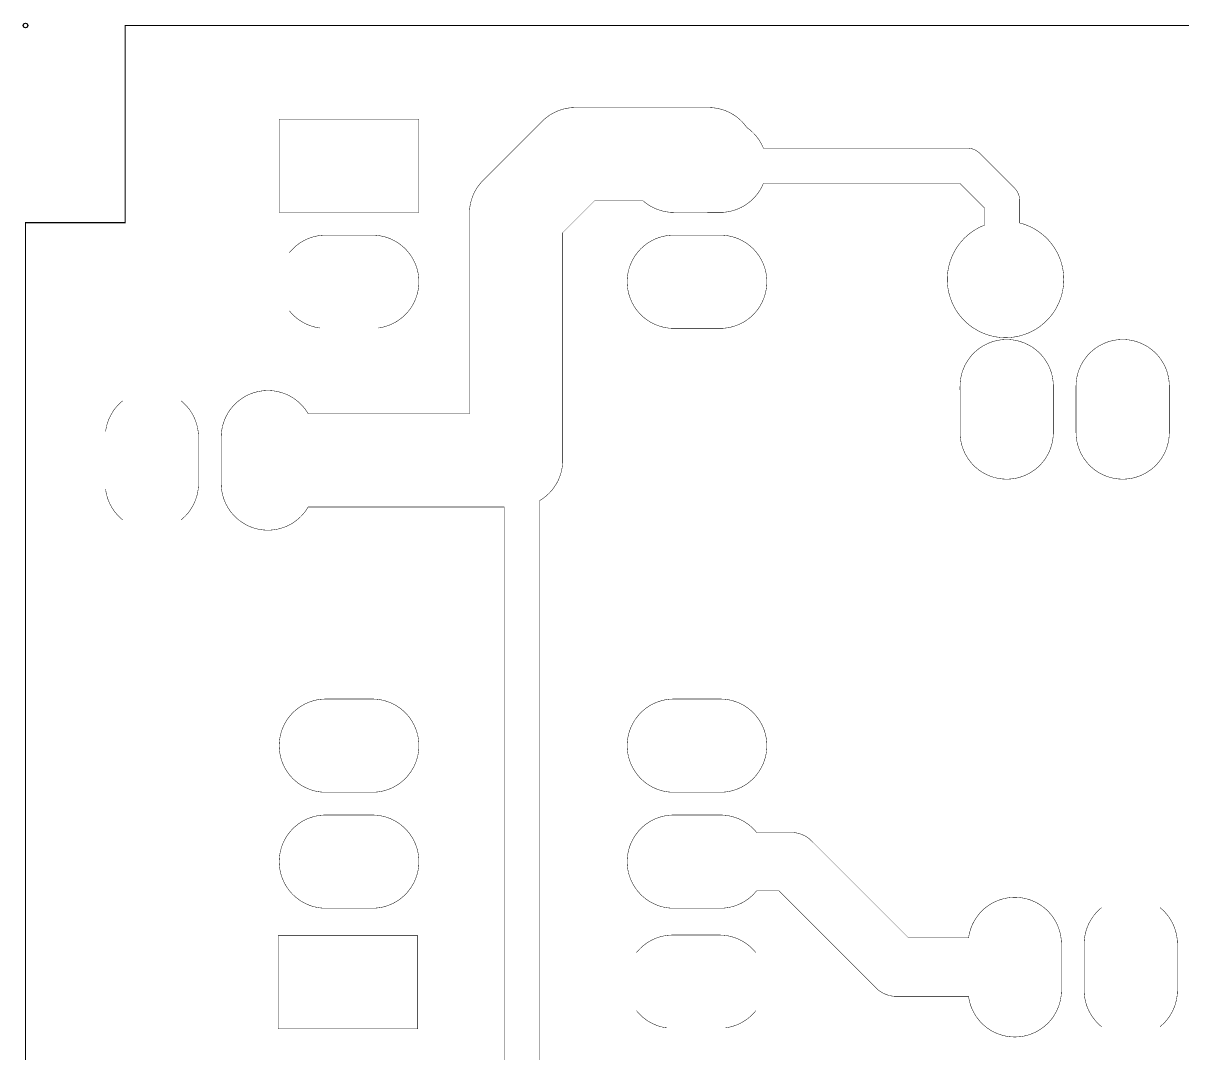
# Model space of a CAD drawing. Extents: x -0.1 to 57.3, y -0.1 to 51.1.
# Drawn here: x -0.05 to 25.32, y 28.5 to 51.05 of the extents above; entities that cross this region are included whole.
import ezdxf

# ---------------------------------------------------------------- set-up
doc = ezdxf.new("R2010")
doc.units = 0
doc.header["$MEASUREMENT"] = 0

msp = doc.modelspace()

# ---------------------------------------------------------------- linework, layer by layer
at = {"linetype": 'Continuous'}
for points, const_width in [([(0, 46.6852), (2.1844, 46.6852), (2.1844, 51.0032), (50.9016, 51.0032), (50.9016, 46.8376), (57.2262, 46.8376), (57.15, 15.2654), (57.2262, 6.35), (50.8, 6.35), (50.8, 0), (10.8204, 0), (10.922, 23.0632), (0, 23.0632), (0, 46.6852)], 0.0254), ([(10.4852, 27.7247), (10.4852, 40.4574), (10.4709, 40.4572), (6.1915, 40.4572), (6.1692, 40.4209), (6.1471, 40.3876), (6.1236, 40.3552), (6.0989, 40.3238), (6.073, 40.2933), (6.0459, 40.2639), (6.0176, 40.2356), (5.9883, 40.2083), (5.958, 40.1823), (5.9266, 40.1575), (5.8943, 40.1339), (5.8611, 40.1116), (5.827, 40.0906), (5.7922, 40.071), (5.7566, 40.0527), (5.7203, 40.0359), (5.6834, 40.0205), (5.6459, 40.0065), (5.6079, 39.9941), (5.5695, 39.9831), (5.5306, 39.9736), (5.4914, 39.9657), (5.4519, 39.9593), (5.4122, 39.9545), (5.3723, 39.9512), (5.3324, 39.9495), (5.2924, 39.9493), (5.2524, 39.9507), (5.2125, 39.9537), (5.1728, 39.9583), (5.1333, 39.9644), (5.094, 39.972), (5.0551, 39.9812), (5.0165, 39.9919), (4.9784, 40.0041), (4.9408, 40.0177), (4.9038, 40.0329), (4.8674, 40.0494), (4.8317, 40.0674), (4.7967, 40.0868), (4.7625, 40.1075), (4.7291, 40.1296), (4.6966, 40.1529), (4.6651, 40.1775), (4.6345, 40.2033), (4.605, 40.2303), (4.5766, 40.2584), (4.5493, 40.2877), (4.5231, 40.3179), (4.4982, 40.3492), (4.4745, 40.3814), (4.4521, 40.4145), (4.4309, 40.4485), (4.4112, 40.4833), (4.3928, 40.5188), (4.3758, 40.555), (4.3603, 40.5919), (4.3462, 40.6293), (4.3336, 40.6673), (4.3225, 40.7057), (4.3129, 40.7445), (4.3048, 40.7837), (4.2982, 40.8231), (4.2933, 40.8628), (4.2898, 40.9027), (4.288, 40.9426), (4.2876, 40.9835), (4.2878, 41.9862), (4.2876, 41.992), (4.2886, 42.032), (4.2912, 42.0719), (4.2953, 42.1116), (4.301, 42.1512), (4.3083, 42.1906), (4.317, 42.2296), (4.3273, 42.2683), (4.3391, 42.3065), (4.3524, 42.3442), (4.3672, 42.3814), (4.3834, 42.4179), (4.401, 42.4538), (4.42, 42.489), (4.4404, 42.5235), (4.4621, 42.557), (4.4851, 42.5898), (4.5094, 42.6216), (4.5349, 42.6524), (4.5616, 42.6822), (4.5894, 42.7109), (4.6183, 42.7385), (4.6483, 42.765), (4.6793, 42.7902), (4.7113, 42.8143), (4.7442, 42.837), (4.778, 42.8585), (4.8125, 42.8786), (4.8479, 42.8973), (4.8839, 42.9147), (4.9206, 42.9306), (4.9579, 42.9451), (4.9957, 42.9581), (5.034, 42.9696), (5.0727, 42.9796), (5.1118, 42.9881), (5.1512, 42.995), (5.1908, 43.0004), (5.2307, 43.0042), (5.2706, 43.0065), (5.3106, 43.0072), (5.3506, 43.0063), (5.3905, 43.0039), (5.4303, 42.9999), (5.4699, 42.9944), (5.5093, 42.9873), (5.5483, 42.9787), (5.587, 42.9685), (5.6253, 42.9568), (5.663, 42.9437), (5.7003, 42.9291), (5.7369, 42.913), (5.7729, 42.8955), (5.8081, 42.8766), (5.8426, 42.8564), (5.8763, 42.8348), (5.9091, 42.8119), (5.941, 42.7878), (5.9719, 42.7624), (6.0018, 42.7358), (6.0306, 42.7081), (6.0583, 42.6793), (6.0849, 42.6494), (6.1103, 42.6184), (6.1344, 42.5866), (6.1573, 42.5538), (6.1789, 42.5201), (6.1916, 42.4988), (6.2019, 42.4992), (9.7234, 42.4992), (9.7232, 42.5449), (9.7234, 46.9084), (9.725, 46.9484), (9.7281, 46.9882), (9.7328, 47.028), (9.739, 47.0675), (9.7468, 47.1067), (9.7561, 47.1456), (9.767, 47.1841), (9.7793, 47.2222), (9.7931, 47.2597), (9.8084, 47.2967), (9.8251, 47.333), (9.8432, 47.3687), (9.8627, 47.4036), (9.8836, 47.4377), (9.9057, 47.471), (9.9292, 47.5034), (9.9539, 47.5348), (9.9798, 47.5653), (10.0069, 47.5947), (10.0352, 47.623), (10.0411, 47.6292), (11.3319, 48.9198), (11.3613, 48.9469), (11.3917, 48.9729), (11.4231, 48.9977), (11.4555, 49.0212), (11.4887, 49.0434), (11.5228, 49.0643), (11.5577, 49.0839), (11.5933, 49.1021), (11.6296, 49.1189), (11.6666, 49.1342), (11.7041, 49.1481), (11.7421, 49.1605), (11.7806, 49.1714), (11.8195, 49.1808), (11.8587, 49.1886), (11.8982, 49.195), (11.9379, 49.1997), (11.9777, 49.2029), (12.0177, 49.2046), (12.0577, 49.2046), (12.0663, 49.2048), (14.9806, 49.2046), (15.0206, 49.203), (15.0604, 49.1999), (15.1002, 49.1952), (15.1397, 49.189), (15.1789, 49.1812), (15.2178, 49.1719), (15.2563, 49.161), (15.2944, 49.1487), (15.3319, 49.1349), (15.3689, 49.1196), (15.4052, 49.1029), (15.4409, 49.0848), (15.4758, 49.0653), (15.5099, 49.0444), (15.5432, 49.0223), (15.5756, 48.9988), (15.607, 48.9741), (15.6375, 48.9482), (15.6669, 48.9211), (15.6952, 48.8928), (15.7225, 48.8635), (15.7485, 48.8332), (15.7733, 48.8018), (15.7969, 48.7695), (15.7988, 48.7671), (15.8312, 48.7436), (15.8626, 48.7188), (15.893, 48.6929), (15.9223, 48.6657), (15.9506, 48.6374), (15.9778, 48.608), (16.0038, 48.5776), (16.0285, 48.5462), (16.052, 48.5139), (16.0743, 48.4806), (16.0952, 48.4465), (16.1148, 48.4116), (16.1329, 48.376), (16.1497, 48.3397), (16.1599, 48.3158), (20.6381, 48.3156), (20.6581, 48.3144), (20.678, 48.3121), (20.6977, 48.3089), (20.7172, 48.3046), (20.7365, 48.2993), (20.7555, 48.293), (20.7741, 48.2857), (20.7924, 48.2775), (20.8102, 48.2684), (20.8274, 48.2583), (20.8442, 48.2474), (20.8603, 48.2356), (20.8759, 48.223), (20.8907, 48.2096), (20.9087, 48.1913), (20.9072, 48.1933), (21.669, 47.4312), (21.6823, 47.4162), (21.6947, 47.4005), (21.7064, 47.3843), (21.7172, 47.3674), (21.7271, 47.3501), (21.736, 47.3322), (21.7441, 47.3139), (21.7512, 47.2952), (21.7573, 47.2762), (21.7624, 47.2568), (21.7665, 47.2373), (21.7696, 47.2175), (21.7716, 47.1976), (21.7727, 47.1776), (21.7725, 47.152), (21.7728, 47.1545), (21.7728, 46.6776), (21.8167, 46.6656), (21.8549, 46.6539), (21.8928, 46.641), (21.9302, 46.6269), (21.9672, 46.6117), (22.0037, 46.5953), (22.0396, 46.5777), (22.075, 46.5591), (22.1098, 46.5394), (22.144, 46.5185), (22.1774, 46.4966), (22.2102, 46.4737), (22.2422, 46.4498), (22.2735, 46.4248), (22.304, 46.3989), (22.3336, 46.3721), (22.3624, 46.3443), (22.3903, 46.3156), (22.4173, 46.2861), (22.4434, 46.2558), (22.4685, 46.2246), (22.4926, 46.1927), (22.5156, 46.16), (22.5377, 46.1266), (22.5587, 46.0926), (22.5786, 46.0579), (22.5974, 46.0226), (22.6151, 45.9867), (22.6317, 45.9503), (22.6471, 45.9134), (22.6613, 45.8761), (22.6744, 45.8382), (22.6863, 45.8001), (22.697, 45.7615), (22.7064, 45.7226), (22.7146, 45.6835), (22.7217, 45.6441), (22.7274, 45.6045), (22.7319, 45.5648), (22.7352, 45.5249), (22.7372, 45.485), (22.738, 45.4406), (22.7374, 45.4006), (22.7355, 45.3607), (22.7324, 45.3208), (22.728, 45.281), (22.7223, 45.2414), (22.7155, 45.202), (22.7074, 45.1628), (22.6981, 45.1239), (22.6875, 45.0854), (22.6758, 45.0471), (22.6628, 45.0093), (22.6487, 44.9719), (22.6334, 44.9349), (22.617, 44.8984), (22.5994, 44.8625), (22.5807, 44.8271), (22.5609, 44.7924), (22.5401, 44.7583), (22.5181, 44.7248), (22.4951, 44.6921), (22.4712, 44.6601), (22.4462, 44.6288), (22.4202, 44.5984), (22.3933, 44.5688), (22.3655, 44.54), (22.3368, 44.5121), (22.3073, 44.4852), (22.2769, 44.4592), (22.2457, 44.4341), (22.2138, 44.4101), (22.1811, 44.387), (22.1477, 44.365), (22.1136, 44.3441), (22.0789, 44.3242), (22.0436, 44.3054), (22.0077, 44.2878), (21.9712, 44.2713), (21.9343, 44.2559), (21.8969, 44.2417), (21.8591, 44.2287), (21.8209, 44.2169), (21.7823, 44.2062), (21.7435, 44.1968), (21.7043, 44.1886), (21.6649, 44.1817), (21.6253, 44.176), (21.5856, 44.1715), (21.5457, 44.1683), (21.5058, 44.1663), (21.4658, 44.1656), (21.4258, 44.1661), (21.3858, 44.1679), (21.3459, 44.171), (21.3062, 44.1753), (21.2666, 44.1808), (21.2271, 44.1876), (21.1879, 44.1956), (21.149, 44.2049), (21.1104, 44.2153), (21.0722, 44.227), (21.0343, 44.2398), (20.9968, 44.2539), (20.9598, 44.2691), (20.9233, 44.2854), (20.8874, 44.3029), (20.852, 44.3216), (20.8172, 44.3413), (20.783, 44.3621), (20.7495, 44.3839), (20.7167, 44.4068), (20.6846, 44.4308), (20.6534, 44.4557), (20.6229, 44.4815), (20.5932, 44.5084), (20.5644, 44.5361), (20.5364, 44.5647), (20.5094, 44.5942), (20.4834, 44.6246), (20.4582, 44.6557), (20.4341, 44.6876), (20.411, 44.7202), (20.3889, 44.7536), (20.3679, 44.7876), (20.348, 44.8223), (20.3291, 44.8576), (20.3114, 44.8934), (20.2948, 44.9298), (20.2793, 44.9667), (20.2651, 45.0041), (20.252, 45.0419), (20.24, 45.0801), (20.2293, 45.1186), (20.2198, 45.1575), (20.2116, 45.1966), (20.2045, 45.236), (20.1987, 45.2755), (20.1942, 45.3153), (20.1909, 45.3551), (20.1888, 45.3951), (20.188, 45.4351), (20.1885, 45.4751), (20.1902, 45.515), (20.1931, 45.5549), (20.1973, 45.5947), (20.2028, 45.6343), (20.2095, 45.6738), (20.2174, 45.713), (20.2266, 45.7519), (20.237, 45.7905), (20.2485, 45.8288), (20.2613, 45.8667), (20.2753, 45.9042), (20.2904, 45.9412), (20.3067, 45.9778), (20.3241, 46.0138), (20.3426, 46.0492), (20.3623, 46.084), (20.383, 46.1183), (20.4048, 46.1518), (20.4276, 46.1846), (20.4515, 46.2168), (20.4763, 46.2481), (20.5021, 46.2787), (20.5289, 46.3084), (20.5566, 46.3373), (20.5851, 46.3653), (20.6146, 46.3923), (20.6448, 46.4185), (20.6759, 46.4437), (20.7078, 46.4679), (20.7404, 46.491), (20.7737, 46.5132), (20.8077, 46.5343), (20.8423, 46.5543), (20.8775, 46.5732), (20.9133, 46.591), (20.9497, 46.6077), (20.9866, 46.6232), (21.0011, 46.629), (21.0008, 46.6368), (21.0007, 47.008), (20.4648, 47.5438), (16.16, 47.5438), (16.145, 47.5094), (16.1278, 47.4732), (16.1092, 47.4378), (16.0893, 47.4032), (16.068, 47.3693), (16.0454, 47.3363), (16.0215, 47.3042), (15.9964, 47.2731), (15.9701, 47.243), (15.9426, 47.2139), (15.914, 47.186), (15.8843, 47.1591), (15.8536, 47.1335), (15.8219, 47.1091), (15.7893, 47.0859), (15.7558, 47.0641), (15.7215, 47.0435), (15.6864, 47.0243), (15.6506, 47.0066), (15.6141, 46.9902), (15.577, 46.9753), (15.5393, 46.9618), (15.5011, 46.9498), (15.4625, 46.9394), (15.4236, 46.9304), (15.3843, 46.923), (15.3447, 46.9171), (15.3049, 46.9128), (15.265, 46.91), (15.225, 46.9089), (14.1986, 46.9088), (14.1757, 46.9091), (14.1358, 46.9107), (14.0959, 46.914), (14.0562, 46.9188), (14.0167, 46.9251), (13.9775, 46.933), (13.9386, 46.9425), (13.9001, 46.9534), (13.8621, 46.9658), (13.8246, 46.9798), (13.7877, 46.9951), (13.7514, 47.0119), (13.7158, 47.0302), (13.6809, 47.0498), (13.6469, 47.0707), (13.6136, 47.093), (13.5813, 47.1165), (13.5499, 47.1413), (13.5244, 47.1631), (13.5073, 47.1628), (12.4621, 47.1628), (12.4551, 47.1554), (11.765, 46.4653), (11.7652, 46.4417), (11.765, 41.4582), (11.7634, 41.4182), (11.7603, 41.3784), (11.7556, 41.3386), (11.7494, 41.2991), (11.7416, 41.2599), (11.7323, 41.221), (11.7214, 41.1825), (11.7091, 41.1444), (11.6953, 41.1069), (11.68, 41.0699), (11.6633, 41.0336), (11.6452, 40.9979), (11.6257, 40.963), (11.6048, 40.9289), (11.5827, 40.8956), (11.5592, 40.8632), (11.5345, 40.8318), (11.5086, 40.8013), (11.4815, 40.7719), (11.4532, 40.7436), (11.4239, 40.7163), (11.3936, 40.6903), (11.3622, 40.6655), (11.3299, 40.6419), (11.2967, 40.6196), (11.2626, 40.5986), (11.2567, 40.5951), (11.2572, 40.5849), (11.2573, 27.8712)], 0.01), ([(11.2996, 48.8872), (11.3278, 48.9158), (11.3571, 48.9431), (11.3873, 48.9693), (11.4186, 48.9942), (11.4508, 49.0179), (11.4839, 49.0403), (11.5179, 49.0615), (11.5527, 49.0812), (11.5882, 49.0996), (11.6244, 49.1166), (11.6613, 49.1321), (11.6987, 49.1462), (11.7367, 49.1588), (11.7751, 49.1699), (11.8139, 49.1795), (11.8531, 49.1876), (11.8925, 49.1942), (11.9322, 49.1991), (11.9721, 49.2026), (12.012, 49.2044), (12.0596, 49.2048), (12.0663, 49.2048)], 0.01), ([(14.9348, 49.2045), (14.972, 49.2047), (15.012, 49.2035), (15.0519, 49.2007), (15.0917, 49.1964), (15.1312, 49.1904), (15.1705, 49.183), (15.2095, 49.174), (15.2481, 49.1635), (15.2863, 49.1515), (15.3239, 49.138), (15.361, 49.123), (15.3975, 49.1066), (15.4333, 49.0888), (15.4684, 49.0696), (15.5027, 49.049), (15.5361, 49.0271), (15.5687, 49.0039), (15.6004, 48.9795), (15.6311, 48.9538), (15.6607, 48.927), (15.6893, 48.899), (15.7167, 48.8699), (15.743, 48.8397), (15.7681, 48.8086), (15.792, 48.7765), (15.7983, 48.7675)], 0.01), ([(5.5643, 48.9508), (8.6156, 48.9508), (8.6156, 46.9088), (5.5576, 46.9088), (5.5576, 48.9508), (5.5643, 48.9508)], 0.01), ([(20.6089, 48.3155), (20.6286, 48.3158), (20.6486, 48.3151), (20.6685, 48.3133), (20.6884, 48.3105), (20.708, 48.3067), (20.7274, 48.3019), (20.7465, 48.2961), (20.7653, 48.2893), (20.7838, 48.2815), (20.8018, 48.2728), (20.8193, 48.2632), (20.8363, 48.2527), (20.8527, 48.2413), (20.8686, 48.2291), (20.8837, 48.2161), (20.9025, 48.198), (20.9072, 48.1933)], 0.01), ([(9.7235, 46.8625), (9.7233, 46.9027), (9.7246, 46.9427), (9.7276, 46.9826), (9.732, 47.0223), (9.738, 47.0619), (9.7456, 47.1012), (9.7547, 47.1401), (9.7653, 47.1787), (9.7774, 47.2168), (9.7911, 47.2544), (9.8061, 47.2914), (9.8226, 47.3279), (9.8405, 47.3636), (9.8599, 47.3987), (9.8805, 47.4329), (9.9025, 47.4663), (9.9258, 47.4988), (9.9503, 47.5304), (9.9761, 47.561), (10.003, 47.5906), (10.0364, 47.6245), (10.0411, 47.6292)], 0.01), ([(21.6482, 47.4518), (21.6624, 47.438), (21.6761, 47.4234), (21.6889, 47.408), (21.701, 47.3921), (21.7122, 47.3755), (21.7225, 47.3584), (21.7319, 47.3407), (21.7404, 47.3226), (21.7479, 47.3041), (21.7545, 47.2852), (21.7601, 47.266), (21.7647, 47.2466), (21.7683, 47.2269), (21.7708, 47.2071), (21.7723, 47.1871), (21.7728, 47.1611), (21.7728, 47.1545)], 0.01), ([(5.7794, 46.0252), (5.8049, 46.056), (5.8316, 46.0858), (5.8594, 46.1145), (5.8883, 46.1421), (5.9183, 46.1686), (5.9493, 46.1938), (5.9813, 46.2179), (6.0142, 46.2406), (6.048, 46.2621), (6.0825, 46.2822), (6.1179, 46.3009), (6.1539, 46.3183), (6.1906, 46.3342), (6.2279, 46.3487), (6.2657, 46.3617), (6.304, 46.3732), (6.3427, 46.3832), (6.3818, 46.3917), (6.4212, 46.3986), (6.4608, 46.404), (6.5007, 46.4078), (6.5406, 46.4101), (6.5808, 46.4108), (7.5946, 46.4106), (7.6099, 46.4107), (7.6499, 46.4093), (7.6898, 46.4064), (7.7295, 46.4018), (7.7691, 46.3958), (7.8083, 46.3882), (7.8473, 46.379), (7.8858, 46.3684), (7.9239, 46.3562), (7.9615, 46.3426), (7.9986, 46.3275), (8.035, 46.3109), (8.0707, 46.293), (8.1057, 46.2737), (8.14, 46.253), (8.1733, 46.2309), (8.2058, 46.2076), (8.2374, 46.183), (8.268, 46.1573), (8.2975, 46.1303), (8.326, 46.1022), (8.3533, 46.073), (8.3795, 46.0428), (8.4045, 46.0115), (8.4282, 45.9793), (8.4507, 45.9462), (8.4718, 45.9123), (8.4916, 45.8775), (8.51, 45.842), (8.527, 45.8058), (8.5426, 45.769), (8.5567, 45.7315), (8.5694, 45.6936), (8.5805, 45.6552), (8.5901, 45.6164), (8.5983, 45.5772), (8.6048, 45.5377), (8.6098, 45.4981), (8.6133, 45.4582), (8.6152, 45.4183), (8.6156, 45.3831), (8.6145, 45.3431), (8.6119, 45.3032), (8.6078, 45.2635), (8.602, 45.2239), (8.5948, 45.1845), (8.5859, 45.1455), (8.5756, 45.1069), (8.5638, 45.0687), (8.5505, 45.031), (8.5357, 44.9938), (8.5194, 44.9572), (8.5018, 44.9214), (8.4827, 44.8862), (8.4623, 44.8518), (8.4406, 44.8182), (8.4176, 44.7855), (8.3933, 44.7537), (8.3677, 44.7229), (8.341, 44.6932), (8.3132, 44.6645), (8.2842, 44.6369), (8.2542, 44.6105), (8.2232, 44.5852), (8.1912, 44.5612), (8.1583, 44.5385), (8.1245, 44.5171), (8.0899, 44.497), (8.0545, 44.4783), (8.0185, 44.4609), (7.9818, 44.4451), (7.9445, 44.4306), (7.9066, 44.4177), (7.8683, 44.4062), (7.8296, 44.3962), (7.7905, 44.3878), (7.7511, 44.3809), (7.7249, 44.3771)], 0.01), ([(14.1984, 44.3688), (14.1624, 44.3694), (14.1225, 44.3716), (14.0826, 44.3754), (14.043, 44.3807), (14.0036, 44.3876), (13.9645, 44.396), (13.9257, 44.4059), (13.8874, 44.4174), (13.8496, 44.4303), (13.8123, 44.4447), (13.7755, 44.4606), (13.7395, 44.4779), (13.7041, 44.4965), (13.6695, 44.5166), (13.6357, 44.538), (13.6028, 44.5607), (13.5707, 44.5847), (13.5397, 44.6099), (13.5097, 44.6363), (13.4807, 44.6638), (13.4528, 44.6925), (13.426, 44.7223), (13.4005, 44.753), (13.3762, 44.7848), (13.3531, 44.8175), (13.3313, 44.851), (13.3109, 44.8854), (13.2918, 44.9206), (13.2741, 44.9564), (13.2579, 44.993), (13.2431, 45.0301), (13.2297, 45.0678), (13.2178, 45.106), (13.2075, 45.1447), (13.1986, 45.1837), (13.1913, 45.223), (13.1856, 45.2626), (13.1814, 45.3023), (13.1787, 45.3423), (13.1776, 45.3822), (13.1781, 45.4222), (13.1802, 45.4622), (13.1838, 45.502), (13.189, 45.5417), (13.1957, 45.5811), (13.2039, 45.6202), (13.2137, 45.659), (13.225, 45.6974), (13.2378, 45.7353), (13.2521, 45.7726), (13.2678, 45.8094), (13.285, 45.8456), (13.3035, 45.881), (13.3234, 45.9157), (13.3447, 45.9495), (13.3673, 45.9826), (13.3911, 46.0147), (13.4162, 46.0458), (13.4425, 46.076), (13.47, 46.105), (13.4986, 46.133), (13.5282, 46.1599), (13.5589, 46.1855), (13.5905, 46.21), (13.6231, 46.2332), (13.6566, 46.2551), (13.6909, 46.2756), (13.726, 46.2948), (13.7618, 46.3127), (13.7983, 46.3291), (13.8354, 46.344), (13.873, 46.3575), (13.9112, 46.3695), (13.9498, 46.38), (13.9888, 46.389), (14.0281, 46.3965), (14.0676, 46.4024), (14.1074, 46.4067), (14.1473, 46.4095), (14.1873, 46.4107), (15.2146, 46.4108), (15.2366, 46.4106), (15.2765, 46.4089), (15.3164, 46.4057), (15.3561, 46.4009), (15.3956, 46.3946), (15.4348, 46.3868), (15.4737, 46.3774), (15.5122, 46.3665), (15.5502, 46.3541), (15.5877, 46.3402), (15.6247, 46.3248), (15.661, 46.3081), (15.6966, 46.2899), (15.7315, 46.2703), (15.7656, 46.2494), (15.7988, 46.2271), (15.8312, 46.2036), (15.8626, 46.1788), (15.893, 46.1529), (15.9223, 46.1257), (15.9506, 46.0974), (15.9778, 46.068), (16.0038, 46.0376), (16.0285, 46.0062), (16.052, 45.9739), (16.0743, 45.9406), (16.0952, 45.9065), (16.1148, 45.8716), (16.1329, 45.836), (16.1497, 45.7997), (16.165, 45.7628), (16.1789, 45.7253), (16.1913, 45.6872), (16.2022, 45.6487), (16.2116, 45.6099), (16.2195, 45.5706), (16.2258, 45.5311), (16.2305, 45.4914), (16.2337, 45.4516), (16.2354, 45.4116), (16.2355, 45.3765), (16.2342, 45.3365), (16.2313, 45.2966), (16.2269, 45.2568), (16.2209, 45.2173), (16.2134, 45.178), (16.2043, 45.1391), (16.1938, 45.1005), (16.1817, 45.0624), (16.1681, 45.0247), (16.1531, 44.9877), (16.1366, 44.9512), (16.1187, 44.9154), (16.0994, 44.8804), (16.0788, 44.8461), (16.0569, 44.8127), (16.0336, 44.7801), (16.0091, 44.7485), (15.9834, 44.7179), (15.9565, 44.6883), (15.9284, 44.6598), (15.8993, 44.6324), (15.8691, 44.6062), (15.8379, 44.5811), (15.8057, 44.5573), (15.7727, 44.5348), (15.7388, 44.5136), (15.704, 44.4938), (15.6686, 44.4753), (15.6324, 44.4582), (15.5956, 44.4426), (15.5582, 44.4284), (15.5203, 44.4156), (15.4819, 44.4044), (15.4431, 44.3947), (15.4039, 44.3865), (15.3645, 44.3799), (15.3248, 44.3748), (15.285, 44.3712), (15.245, 44.3693), (15.2079, 44.3688), (14.1986, 44.369)], 0.01), ([(6.4494, 44.377), (6.4098, 44.3828), (6.3705, 44.3902), (6.3315, 44.3991), (6.2929, 44.4096), (6.2547, 44.4215), (6.2171, 44.435), (6.1799, 44.4498), (6.1434, 44.4662), (6.1076, 44.4839), (6.0725, 44.5031), (6.0381, 44.5236), (6.0046, 44.5454), (5.972, 44.5685), (5.9403, 44.5929), (5.9096, 44.6185), (5.8799, 44.6453), (5.8512, 44.6733), (5.8237, 44.7023), (5.7974, 44.7324), (5.7806, 44.7529)], 0.01), ([(20.4674, 43.1022), (20.4679, 43.1362), (20.47, 43.1761), (20.4736, 43.216), (20.4788, 43.2556), (20.4855, 43.2951), (20.4937, 43.3342), (20.5035, 43.373), (20.5148, 43.4113), (20.5276, 43.4492), (20.5419, 43.4866), (20.5576, 43.5234), (20.5748, 43.5595), (20.5933, 43.595), (20.6132, 43.6296), (20.6345, 43.6635), (20.6571, 43.6965), (20.6809, 43.7286), (20.706, 43.7598), (20.7323, 43.7899), (20.7598, 43.819), (20.7884, 43.847), (20.818, 43.8738), (20.8487, 43.8995), (20.8803, 43.924), (20.9129, 43.9471), (20.9464, 43.969), (20.9807, 43.9896), (21.0158, 44.0088), (21.0516, 44.0266), (21.0881, 44.043), (21.1252, 44.058), (21.1628, 44.0715), (21.201, 44.0835), (21.2396, 44.094), (21.2786, 44.103), (21.3179, 44.1104), (21.3574, 44.1163), (21.3972, 44.1207), (21.4371, 44.1235), (21.4771, 44.1247), (21.517, 44.1244), (21.557, 44.1225), (21.5968, 44.119), (21.6365, 44.114), (21.676, 44.1074), (21.7151, 44.0993), (21.754, 44.0896), (21.7924, 44.0785), (21.8303, 44.0658), (21.8677, 44.0517), (21.9046, 44.0361), (21.9408, 44.0191), (21.9763, 44.0007), (22.011, 43.9809), (22.045, 43.9597), (22.0781, 43.9373), (22.1103, 43.9135), (22.1415, 43.8886), (22.1717, 43.8624), (22.2009, 43.835), (22.229, 43.8066), (22.256, 43.777), (22.2818, 43.7464), (22.3063, 43.7149), (22.3296, 43.6824), (22.3517, 43.649), (22.3723, 43.6147), (22.3917, 43.5797), (22.4096, 43.544), (22.4262, 43.5076), (22.4413, 43.4705), (22.4549, 43.4329), (22.467, 43.3948), (22.4777, 43.3563), (22.4868, 43.3173), (22.4944, 43.278), (22.5005, 43.2385), (22.505, 43.1988), (22.5079, 43.1589), (22.5093, 43.1189), (22.5094, 42.9038), (22.5092, 42.0878), (22.5094, 42.0811), (22.5083, 42.0411), (22.5057, 42.0012), (22.5016, 41.9614), (22.4958, 41.9218), (22.4886, 41.8825), (22.4797, 41.8435), (22.4694, 41.8049), (22.4576, 41.7666), (22.4443, 41.7289), (22.4295, 41.6918), (22.4132, 41.6552), (22.3956, 41.6193), (22.3765, 41.5841), (22.3561, 41.5497), (22.3344, 41.5162), (22.3114, 41.4835), (22.2871, 41.4517), (22.2615, 41.4209), (22.2348, 41.3911), (22.207, 41.3624), (22.178, 41.3349), (22.148, 41.3084), (22.117, 41.2832), (22.085, 41.2592), (22.0521, 41.2365), (22.0183, 41.215), (21.9837, 41.1949), (21.9483, 41.1762), (21.9123, 41.1589), (21.8756, 41.143), (21.8383, 41.1286), (21.8004, 41.1156), (21.7621, 41.1041), (21.7234, 41.0942), (21.6843, 41.0857), (21.6449, 41.0788), (21.6053, 41.0735), (21.5654, 41.0697), (21.5255, 41.0674), (21.4855, 41.0668), (21.4455, 41.0677), (21.4056, 41.0701), (21.3658, 41.0742), (21.3262, 41.0797), (21.2868, 41.0869), (21.2478, 41.0955), (21.2091, 41.1057), (21.1709, 41.1174), (21.1331, 41.1306), (21.0959, 41.1452), (21.0593, 41.1613), (21.0233, 41.1788), (20.9881, 41.1978), (20.9536, 41.218), (20.9199, 41.2397), (20.8872, 41.2626), (20.8553, 41.2867), (20.8244, 41.3122), (20.7945, 41.3388), (20.7657, 41.3665), (20.738, 41.3954), (20.7115, 41.4253), (20.6862, 41.4562), (20.662, 41.4881), (20.6392, 41.521), (20.6176, 41.5547), (20.5974, 41.5892), (20.5786, 41.6245), (20.5611, 41.6604), (20.5451, 41.6971), (20.5305, 41.7343), (20.5174, 41.7721), (20.5058, 41.8104), (20.4957, 41.8491), (20.4871, 41.8882), (20.4801, 41.9275), (20.4745, 41.9671), (20.4706, 42.007), (20.4682, 42.0469), (20.4674, 42.0869), (20.4676, 43.1038), (20.4674, 43.1022)], 0.01), ([(23.0074, 43.1022), (23.0079, 43.1362), (23.01, 43.1761), (23.0136, 43.216), (23.0188, 43.2556), (23.0255, 43.2951), (23.0337, 43.3342), (23.0435, 43.373), (23.0548, 43.4113), (23.0676, 43.4492), (23.0819, 43.4866), (23.0976, 43.5234), (23.1148, 43.5595), (23.1333, 43.595), (23.1532, 43.6296), (23.1745, 43.6635), (23.1971, 43.6965), (23.2209, 43.7286), (23.246, 43.7598), (23.2723, 43.7899), (23.2998, 43.819), (23.3284, 43.847), (23.358, 43.8738), (23.3887, 43.8995), (23.4203, 43.924), (23.4529, 43.9471), (23.4864, 43.969), (23.5207, 43.9896), (23.5558, 44.0088), (23.5916, 44.0266), (23.6281, 44.043), (23.6652, 44.058), (23.7028, 44.0715), (23.741, 44.0835), (23.7796, 44.094), (23.8186, 44.103), (23.8579, 44.1104), (23.8974, 44.1163), (23.9372, 44.1207), (23.9771, 44.1235), (24.0171, 44.1247), (24.057, 44.1244), (24.097, 44.1225), (24.1368, 44.119), (24.1765, 44.114), (24.216, 44.1074), (24.2551, 44.0993), (24.294, 44.0896), (24.3324, 44.0785), (24.3703, 44.0658), (24.4077, 44.0517), (24.4446, 44.0361), (24.4808, 44.0191), (24.5163, 44.0007), (24.551, 43.9809), (24.585, 43.9597), (24.6181, 43.9373), (24.6503, 43.9135), (24.6815, 43.8886), (24.7117, 43.8624), (24.7409, 43.835), (24.769, 43.8066), (24.796, 43.777), (24.8218, 43.7464), (24.8463, 43.7149), (24.8696, 43.6824), (24.8917, 43.649), (24.9123, 43.6147), (24.9317, 43.5797), (24.9496, 43.544), (24.9662, 43.5076), (24.9813, 43.4705), (24.9949, 43.4329), (25.007, 43.3948), (25.0177, 43.3563), (25.0268, 43.3173), (25.0344, 43.278), (25.0405, 43.2385), (25.045, 43.1988), (25.0479, 43.1589), (25.0493, 43.1189), (25.0494, 42.9038), (25.0492, 42.0878), (25.0494, 42.0811), (25.0483, 42.0411), (25.0457, 42.0012), (25.0416, 41.9614), (25.0358, 41.9218), (25.0286, 41.8825), (25.0197, 41.8435), (25.0094, 41.8049), (24.9976, 41.7666), (24.9843, 41.7289), (24.9695, 41.6918), (24.9532, 41.6552), (24.9356, 41.6193), (24.9165, 41.5841), (24.8961, 41.5497), (24.8744, 41.5162), (24.8514, 41.4835), (24.8271, 41.4517), (24.8015, 41.4209), (24.7748, 41.3911), (24.747, 41.3624), (24.718, 41.3349), (24.688, 41.3084), (24.657, 41.2832), (24.625, 41.2592), (24.5921, 41.2365), (24.5583, 41.215), (24.5237, 41.1949), (24.4883, 41.1762), (24.4523, 41.1589), (24.4156, 41.143), (24.3783, 41.1286), (24.3404, 41.1156), (24.3021, 41.1041), (24.2634, 41.0942), (24.2243, 41.0857), (24.1849, 41.0788), (24.1453, 41.0735), (24.1054, 41.0697), (24.0655, 41.0674), (24.0255, 41.0668), (23.9855, 41.0677), (23.9456, 41.0701), (23.9058, 41.0742), (23.8662, 41.0797), (23.8268, 41.0869), (23.7878, 41.0955), (23.7491, 41.1057), (23.7109, 41.1174), (23.6731, 41.1306), (23.6359, 41.1452), (23.5993, 41.1613), (23.5633, 41.1788), (23.5281, 41.1978), (23.4936, 41.218), (23.4599, 41.2397), (23.4272, 41.2626), (23.3953, 41.2867), (23.3644, 41.3122), (23.3345, 41.3388), (23.3057, 41.3665), (23.278, 41.3954), (23.2515, 41.4253), (23.2262, 41.4562), (23.202, 41.4881), (23.1792, 41.521), (23.1576, 41.5547), (23.1374, 41.5892), (23.1186, 41.6245), (23.1011, 41.6604), (23.0851, 41.6971), (23.0705, 41.7343), (23.0574, 41.7721), (23.0458, 41.8104), (23.0357, 41.8491), (23.0271, 41.8882), (23.0201, 41.9275), (23.0145, 41.9671), (23.0106, 42.007), (23.0082, 42.0469), (23.0074, 42.0869), (23.0076, 43.1038), (23.0074, 43.1022)], 0.01), ([(1.7553, 42.1116), (1.761, 42.1512), (1.7683, 42.1906), (1.777, 42.2296), (1.7873, 42.2683), (1.7991, 42.3065), (1.8124, 42.3442), (1.8272, 42.3814), (1.8434, 42.4179), (1.861, 42.4538), (1.88, 42.489), (1.9004, 42.5235), (1.9221, 42.557), (1.9451, 42.5898), (1.9694, 42.6216), (1.9949, 42.6524), (2.0216, 42.6822), (2.0494, 42.7109), (2.0783, 42.7385), (2.1083, 42.765), (2.1287, 42.7818)], 0.01), ([(3.4062, 42.7836), (3.437, 42.758), (3.4667, 42.7313), (3.4953, 42.7034), (3.5229, 42.6743), (3.5492, 42.6443), (3.5744, 42.6132), (3.5983, 42.5812), (3.621, 42.5482), (3.6424, 42.5144), (3.6624, 42.4798), (3.681, 42.4444), (3.6983, 42.4083), (3.7141, 42.3715), (3.7285, 42.3342), (3.7414, 42.2964), (3.7528, 42.258), (3.7626, 42.2193), (3.771, 42.1801), (3.7778, 42.1407), (3.7831, 42.1011), (3.7868, 42.0613), (3.789, 42.0213), (3.7896, 41.9862), (3.7894, 40.9702), (3.7896, 40.9635), (3.7885, 40.9235), (3.7859, 40.8836), (3.7818, 40.8439), (3.776, 40.8043), (3.7688, 40.7649), (3.7599, 40.7259), (3.7496, 40.6873), (3.7378, 40.6491), (3.7245, 40.6114), (3.7097, 40.5742), (3.6934, 40.5376), (3.6758, 40.5018), (3.6567, 40.4666), (3.6363, 40.4322), (3.6146, 40.3986), (3.5916, 40.3659), (3.5673, 40.3341), (3.5417, 40.3033), (3.515, 40.2736), (3.4872, 40.2449), (3.4582, 40.2173), (3.4282, 40.1909), (3.4078, 40.174)], 0.01), ([(11.7649, 41.5043), (11.7652, 41.4686), (11.764, 41.4287), (11.7613, 41.3888), (11.757, 41.349), (11.7512, 41.3094), (11.7438, 41.2701), (11.7349, 41.2311), (11.7244, 41.1925), (11.7125, 41.1543), (11.699, 41.1167), (11.6842, 41.0795), (11.6678, 41.043), (11.6501, 41.0072), (11.6309, 40.9721), (11.6104, 40.9377), (11.5886, 40.9042), (11.5655, 40.8716), (11.5411, 40.8399), (11.5155, 40.8092), (11.4887, 40.7795), (11.4607, 40.7508), (11.4317, 40.7233), (11.4016, 40.697), (11.3705, 40.6718), (11.3384, 40.6479), (11.3054, 40.6253), (11.2716, 40.604), (11.2567, 40.5952)], 0.01), ([(2.1303, 40.1733), (2.0996, 40.1989), (2.0699, 40.2257), (2.0412, 40.2537), (2.0137, 40.2827), (1.9874, 40.3128), (1.9622, 40.3439), (1.9383, 40.376), (1.9157, 40.409), (1.8944, 40.4428), (1.8744, 40.4774), (1.8558, 40.5128), (1.8386, 40.5489), (1.8228, 40.5857), (1.8084, 40.623), (1.7956, 40.6609), (1.7842, 40.6993), (1.7744, 40.738), (1.766, 40.7771), (1.7592, 40.8166), (1.7556, 40.8428)], 0.01), ([(6.5784, 34.2088), (6.5424, 34.2094), (6.5025, 34.2116), (6.4626, 34.2154), (6.423, 34.2207), (6.3836, 34.2276), (6.3445, 34.236), (6.3057, 34.2459), (6.2674, 34.2574), (6.2296, 34.2703), (6.1923, 34.2847), (6.1555, 34.3006), (6.1195, 34.3179), (6.0841, 34.3365), (6.0495, 34.3566), (6.0157, 34.378), (5.9828, 34.4007), (5.9507, 34.4247), (5.9197, 34.4499), (5.8897, 34.4763), (5.8607, 34.5038), (5.8328, 34.5325), (5.806, 34.5623), (5.7805, 34.593), (5.7562, 34.6248), (5.7331, 34.6575), (5.7113, 34.691), (5.6909, 34.7254), (5.6718, 34.7606), (5.6541, 34.7964), (5.6379, 34.833), (5.6231, 34.8701), (5.6097, 34.9078), (5.5978, 34.946), (5.5875, 34.9847), (5.5786, 35.0237), (5.5713, 35.063), (5.5656, 35.1026), (5.5614, 35.1423), (5.5587, 35.1823), (5.5576, 35.2222), (5.5581, 35.2622), (5.5602, 35.3022), (5.5638, 35.342), (5.569, 35.3817), (5.5757, 35.4211), (5.5839, 35.4602), (5.5937, 35.499), (5.605, 35.5374), (5.6178, 35.5753), (5.6321, 35.6126), (5.6478, 35.6494), (5.665, 35.6856), (5.6835, 35.721), (5.7034, 35.7557), (5.7247, 35.7895), (5.7473, 35.8226), (5.7711, 35.8547), (5.7962, 35.8858), (5.8225, 35.916), (5.85, 35.945), (5.8786, 35.973), (5.9082, 35.9999), (5.9389, 36.0255), (5.9705, 36.05), (6.0031, 36.0732), (6.0366, 36.0951), (6.0709, 36.1156), (6.106, 36.1348), (6.1418, 36.1527), (6.1783, 36.1691), (6.2154, 36.184), (6.253, 36.1975), (6.2912, 36.2095), (6.3298, 36.22), (6.3688, 36.229), (6.4081, 36.2365), (6.4476, 36.2424), (6.4874, 36.2467), (6.5273, 36.2495), (6.5673, 36.2507), (7.5946, 36.2508), (7.6166, 36.2506), (7.6565, 36.2489), (7.6964, 36.2457), (7.7361, 36.2409), (7.7756, 36.2346), (7.8148, 36.2268), (7.8537, 36.2174), (7.8922, 36.2065), (7.9302, 36.1941), (7.9677, 36.1802), (8.0047, 36.1648), (8.041, 36.1481), (8.0766, 36.1299), (8.1115, 36.1103), (8.1456, 36.0894), (8.1788, 36.0671), (8.2112, 36.0436), (8.2426, 36.0188), (8.273, 35.9929), (8.3023, 35.9657), (8.3306, 35.9374), (8.3578, 35.908), (8.3838, 35.8776), (8.4085, 35.8462), (8.432, 35.8139), (8.4543, 35.7806), (8.4752, 35.7465), (8.4948, 35.7116), (8.5129, 35.676), (8.5297, 35.6397), (8.545, 35.6028), (8.5589, 35.5653), (8.5713, 35.5272), (8.5822, 35.4887), (8.5916, 35.4499), (8.5995, 35.4106), (8.6058, 35.3711), (8.6105, 35.3314), (8.6137, 35.2916), (8.6154, 35.2516), (8.6155, 35.2165), (8.6142, 35.1765), (8.6113, 35.1366), (8.6069, 35.0968), (8.6009, 35.0573), (8.5934, 35.018), (8.5843, 34.9791), (8.5738, 34.9405), (8.5617, 34.9024), (8.5481, 34.8647), (8.5331, 34.8277), (8.5166, 34.7912), (8.4987, 34.7554), (8.4794, 34.7204), (8.4588, 34.6861), (8.4369, 34.6527), (8.4136, 34.6201), (8.3891, 34.5885), (8.3634, 34.5579), (8.3365, 34.5283), (8.3084, 34.4998), (8.2793, 34.4724), (8.2491, 34.4462), (8.2179, 34.4211), (8.1857, 34.3973), (8.1527, 34.3748), (8.1188, 34.3536), (8.084, 34.3338), (8.0486, 34.3153), (8.0124, 34.2982), (7.9756, 34.2826), (7.9382, 34.2684), (7.9003, 34.2556), (7.8619, 34.2444), (7.8231, 34.2347), (7.7839, 34.2265), (7.7445, 34.2199), (7.7048, 34.2148), (7.665, 34.2112), (7.625, 34.2093), (7.5879, 34.2088), (6.5786, 34.209)], 0.01), ([(14.1984, 34.2088), (14.1624, 34.2094), (14.1225, 34.2116), (14.0826, 34.2154), (14.043, 34.2207), (14.0036, 34.2276), (13.9645, 34.236), (13.9257, 34.2459), (13.8874, 34.2574), (13.8496, 34.2703), (13.8123, 34.2847), (13.7755, 34.3006), (13.7395, 34.3179), (13.7041, 34.3365), (13.6695, 34.3566), (13.6357, 34.378), (13.6028, 34.4007), (13.5707, 34.4247), (13.5397, 34.4499), (13.5097, 34.4763), (13.4807, 34.5038), (13.4528, 34.5325), (13.426, 34.5623), (13.4005, 34.593), (13.3762, 34.6248), (13.3531, 34.6575), (13.3313, 34.691), (13.3109, 34.7254), (13.2918, 34.7606), (13.2741, 34.7964), (13.2579, 34.833), (13.2431, 34.8701), (13.2297, 34.9078), (13.2178, 34.946), (13.2075, 34.9847), (13.1986, 35.0237), (13.1913, 35.063), (13.1856, 35.1026), (13.1814, 35.1423), (13.1787, 35.1823), (13.1776, 35.2222), (13.1781, 35.2622), (13.1802, 35.3022), (13.1838, 35.342), (13.189, 35.3817), (13.1957, 35.4211), (13.2039, 35.4602), (13.2137, 35.499), (13.225, 35.5374), (13.2378, 35.5753), (13.2521, 35.6126), (13.2678, 35.6494), (13.285, 35.6856), (13.3035, 35.721), (13.3234, 35.7557), (13.3447, 35.7895), (13.3673, 35.8226), (13.3911, 35.8547), (13.4162, 35.8858), (13.4425, 35.916), (13.47, 35.945), (13.4986, 35.973), (13.5282, 35.9999), (13.5589, 36.0255), (13.5905, 36.05), (13.6231, 36.0732), (13.6566, 36.0951), (13.6909, 36.1156), (13.726, 36.1348), (13.7618, 36.1527), (13.7983, 36.1691), (13.8354, 36.184), (13.873, 36.1975), (13.9112, 36.2095), (13.9498, 36.22), (13.9888, 36.229), (14.0281, 36.2365), (14.0676, 36.2424), (14.1074, 36.2467), (14.1473, 36.2495), (14.1873, 36.2507), (15.2146, 36.2508), (15.2366, 36.2506), (15.2765, 36.2489), (15.3164, 36.2457), (15.3561, 36.2409), (15.3956, 36.2346), (15.4348, 36.2268), (15.4737, 36.2174), (15.5122, 36.2065), (15.5502, 36.1941), (15.5877, 36.1802), (15.6247, 36.1648), (15.661, 36.1481), (15.6966, 36.1299), (15.7315, 36.1103), (15.7656, 36.0894), (15.7988, 36.0671), (15.8312, 36.0436), (15.8626, 36.0188), (15.893, 35.9929), (15.9223, 35.9657), (15.9506, 35.9374), (15.9778, 35.908), (16.0038, 35.8776), (16.0285, 35.8462), (16.052, 35.8139), (16.0743, 35.7806), (16.0952, 35.7465), (16.1148, 35.7116), (16.1329, 35.676), (16.1497, 35.6397), (16.165, 35.6028), (16.1789, 35.5653), (16.1913, 35.5272), (16.2022, 35.4887), (16.2116, 35.4499), (16.2195, 35.4106), (16.2258, 35.3711), (16.2305, 35.3314), (16.2337, 35.2916), (16.2354, 35.2516), (16.2355, 35.2165), (16.2342, 35.1765), (16.2313, 35.1366), (16.2269, 35.0968), (16.2209, 35.0573), (16.2134, 35.018), (16.2043, 34.9791), (16.1938, 34.9405), (16.1817, 34.9024), (16.1681, 34.8647), (16.1531, 34.8277), (16.1366, 34.7912), (16.1187, 34.7554), (16.0994, 34.7204), (16.0788, 34.6861), (16.0569, 34.6527), (16.0336, 34.6201), (16.0091, 34.5885), (15.9834, 34.5579), (15.9565, 34.5283), (15.9284, 34.4998), (15.8993, 34.4724), (15.8691, 34.4462), (15.8379, 34.4211), (15.8057, 34.3973), (15.7727, 34.3748), (15.7388, 34.3536), (15.704, 34.3338), (15.6686, 34.3153), (15.6324, 34.2982), (15.5956, 34.2826), (15.5582, 34.2684), (15.5203, 34.2556), (15.4819, 34.2444), (15.4431, 34.2347), (15.4039, 34.2265), (15.3645, 34.2199), (15.3248, 34.2148), (15.285, 34.2112), (15.245, 34.2093), (15.2079, 34.2088), (14.1986, 34.209)], 0.01), ([(6.5784, 31.6688), (6.5424, 31.6694), (6.5025, 31.6716), (6.4626, 31.6754), (6.423, 31.6807), (6.3836, 31.6876), (6.3445, 31.696), (6.3057, 31.7059), (6.2674, 31.7174), (6.2296, 31.7303), (6.1923, 31.7447), (6.1555, 31.7606), (6.1195, 31.7779), (6.0841, 31.7965), (6.0495, 31.8166), (6.0157, 31.838), (5.9828, 31.8607), (5.9507, 31.8847), (5.9197, 31.9099), (5.8897, 31.9363), (5.8607, 31.9638), (5.8328, 31.9925), (5.806, 32.0223), (5.7805, 32.053), (5.7562, 32.0848), (5.7331, 32.1175), (5.7113, 32.151), (5.6909, 32.1854), (5.6718, 32.2206), (5.6541, 32.2564), (5.6379, 32.293), (5.6231, 32.3301), (5.6097, 32.3678), (5.5978, 32.406), (5.5875, 32.4447), (5.5786, 32.4837), (5.5713, 32.523), (5.5656, 32.5626), (5.5614, 32.6023), (5.5587, 32.6423), (5.5576, 32.6822), (5.5581, 32.7222), (5.5602, 32.7622), (5.5638, 32.802), (5.569, 32.8417), (5.5757, 32.8811), (5.5839, 32.9202), (5.5937, 32.959), (5.605, 32.9974), (5.6178, 33.0353), (5.6321, 33.0726), (5.6478, 33.1094), (5.665, 33.1456), (5.6835, 33.181), (5.7034, 33.2157), (5.7247, 33.2495), (5.7473, 33.2826), (5.7711, 33.3147), (5.7962, 33.3458), (5.8225, 33.376), (5.85, 33.405), (5.8786, 33.433), (5.9082, 33.4599), (5.9389, 33.4855), (5.9705, 33.51), (6.0031, 33.5332), (6.0366, 33.5551), (6.0709, 33.5756), (6.106, 33.5948), (6.1418, 33.6127), (6.1783, 33.6291), (6.2154, 33.644), (6.253, 33.6575), (6.2912, 33.6695), (6.3298, 33.68), (6.3688, 33.689), (6.4081, 33.6965), (6.4476, 33.7024), (6.4874, 33.7067), (6.5273, 33.7095), (6.5673, 33.7107), (7.5946, 33.7108), (7.6166, 33.7106), (7.6565, 33.7089), (7.6964, 33.7057), (7.7361, 33.7009), (7.7756, 33.6946), (7.8148, 33.6868), (7.8537, 33.6774), (7.8922, 33.6665), (7.9302, 33.6541), (7.9677, 33.6402), (8.0047, 33.6248), (8.041, 33.6081), (8.0766, 33.5899), (8.1115, 33.5703), (8.1456, 33.5494), (8.1788, 33.5271), (8.2112, 33.5036), (8.2426, 33.4788), (8.273, 33.4529), (8.3023, 33.4257), (8.3306, 33.3974), (8.3578, 33.368), (8.3838, 33.3376), (8.4085, 33.3062), (8.432, 33.2739), (8.4543, 33.2406), (8.4752, 33.2065), (8.4948, 33.1716), (8.5129, 33.136), (8.5297, 33.0997), (8.545, 33.0628), (8.5589, 33.0253), (8.5713, 32.9872), (8.5822, 32.9487), (8.5916, 32.9099), (8.5995, 32.8706), (8.6058, 32.8311), (8.6105, 32.7914), (8.6137, 32.7516), (8.6154, 32.7116), (8.6155, 32.6765), (8.6142, 32.6365), (8.6113, 32.5966), (8.6069, 32.5568), (8.6009, 32.5173), (8.5934, 32.478), (8.5843, 32.4391), (8.5738, 32.4005), (8.5617, 32.3624), (8.5481, 32.3247), (8.5331, 32.2877), (8.5166, 32.2512), (8.4987, 32.2154), (8.4794, 32.1804), (8.4588, 32.1461), (8.4369, 32.1127), (8.4136, 32.0801), (8.3891, 32.0485), (8.3634, 32.0179), (8.3365, 31.9883), (8.3084, 31.9598), (8.2793, 31.9324), (8.2491, 31.9062), (8.2179, 31.8811), (8.1857, 31.8573), (8.1527, 31.8348), (8.1188, 31.8136), (8.084, 31.7938), (8.0486, 31.7753), (8.0124, 31.7582), (7.9756, 31.7426), (7.9382, 31.7284), (7.9003, 31.7156), (7.8619, 31.7044), (7.8231, 31.6947), (7.7839, 31.6865), (7.7445, 31.6799), (7.7048, 31.6748), (7.665, 31.6712), (7.625, 31.6693), (7.5879, 31.6688), (6.5786, 31.669)], 0.01), ([(20.6538, 31.0183), (20.6597, 31.058), (20.6672, 31.0973), (20.6762, 31.1363), (20.6868, 31.1749), (20.6988, 31.213), (20.7124, 31.2506), (20.7274, 31.2877), (20.7438, 31.3242), (20.7617, 31.36), (20.7809, 31.395), (20.8015, 31.4293), (20.8234, 31.4628), (20.8467, 31.4953), (20.8711, 31.527), (20.8968, 31.5576), (20.9237, 31.5872), (20.9517, 31.6158), (20.9809, 31.6432), (21.011, 31.6695), (21.0422, 31.6945), (21.0743, 31.7183), (21.1074, 31.7409), (21.1413, 31.7621), (21.176, 31.782), (21.2114, 31.8005), (21.2476, 31.8176), (21.2844, 31.8333), (21.3217, 31.8475), (21.3597, 31.8603), (21.398, 31.8716), (21.4368, 31.8813), (21.476, 31.8895), (21.5154, 31.8962), (21.5551, 31.9013), (21.5949, 31.9049), (21.6349, 31.9069), (21.6749, 31.9074), (21.7148, 31.9062), (21.7547, 31.9036), (21.7945, 31.8993), (21.8341, 31.8935), (21.8734, 31.8862), (21.9124, 31.8773), (21.951, 31.8669), (21.9892, 31.855), (22.0269, 31.8416), (22.064, 31.8267), (22.1006, 31.8104), (22.1364, 31.7927), (22.1715, 31.7736), (22.2059, 31.7531), (22.2394, 31.7313), (22.2721, 31.7082), (22.3038, 31.6838), (22.3346, 31.6582), (22.3643, 31.6315), (22.3929, 31.6036), (22.4205, 31.5745), (22.4468, 31.5445), (22.472, 31.5134), (22.4959, 31.4814), (22.5186, 31.4484), (22.54, 31.4146), (22.56, 31.38), (22.5786, 31.3446), (22.5959, 31.3085), (22.6117, 31.2717), (22.6261, 31.2344), (22.639, 31.1966), (22.6504, 31.1582), (22.6602, 31.1195), (22.6686, 31.0803), (22.6754, 31.0409), (22.6807, 31.0013), (22.6844, 30.9615), (22.6866, 30.9215), (22.6872, 30.8864), (22.687, 29.8704), (22.6872, 29.8637), (22.6861, 29.8237), (22.6835, 29.7838), (22.6794, 29.7441), (22.6736, 29.7045), (22.6664, 29.6651), (22.6575, 29.6261), (22.6472, 29.5875), (22.6354, 29.5493), (22.6221, 29.5116), (22.6073, 29.4744), (22.591, 29.4378), (22.5734, 29.402), (22.5543, 29.3668), (22.5339, 29.3324), (22.5122, 29.2988), (22.4892, 29.2661), (22.4649, 29.2343), (22.4393, 29.2035), (22.4126, 29.1738), (22.3848, 29.1451), (22.3558, 29.1175), (22.3258, 29.0911), (22.2948, 29.0658), (22.2628, 29.0418), (22.2299, 29.0191), (22.1961, 28.9977), (22.1615, 28.9776), (22.1261, 28.9589), (22.0901, 28.9415), (22.0534, 28.9257), (22.0161, 28.9112), (21.9782, 28.8983), (21.9399, 28.8868), (21.9012, 28.8768), (21.8621, 28.8684), (21.8227, 28.8615), (21.7831, 28.8561), (21.7432, 28.8523), (21.7033, 28.8501), (21.6633, 28.8494), (21.6233, 28.8503), (21.5834, 28.8528), (21.5436, 28.8568), (21.504, 28.8624), (21.4646, 28.8695), (21.4256, 28.8782), (21.3869, 28.8883), (21.3487, 28.9), (21.3109, 28.9132), (21.2737, 28.9279), (21.2371, 28.944), (21.2011, 28.9615), (21.1659, 28.9804), (21.1314, 29.0007), (21.0977, 29.0223), (21.065, 29.0452), (21.0331, 29.0694), (21.0022, 29.0948), (20.9723, 29.1214), (20.9435, 29.1491), (20.9158, 29.178), (20.8893, 29.2079), (20.864, 29.2389), (20.8398, 29.2708), (20.817, 29.3036), (20.7954, 29.3373), (20.7752, 29.3718), (20.7564, 29.4071), (20.7389, 29.4431), (20.7229, 29.4797), (20.7083, 29.517), (20.6952, 29.5548), (20.6836, 29.593), (20.6735, 29.6317), (20.6649, 29.6708), (20.6579, 29.7102), (20.6537, 29.7388), (20.6529, 29.7384), (19.0554, 29.7387), (19.0288, 29.7401), (19.0022, 29.7426), (18.9758, 29.7462), (18.9496, 29.7509), (18.9235, 29.7567), (18.8978, 29.7635), (18.8723, 29.7715), (18.8472, 29.7805), (18.8225, 29.7905), (18.7982, 29.8015), (18.7744, 29.8136), (18.7512, 29.8266), (18.7285, 29.8406), (18.7064, 29.8555), (18.6849, 29.8713), (18.6641, 29.888), (18.6441, 29.9056), (18.6247, 29.924), (18.6086, 29.9406), (18.6087, 29.94), (16.4984, 32.0503), (16.4973, 32.0498), (16.01, 32.0498), (15.9921, 32.028), (15.9656, 31.9981), (15.9379, 31.9692), (15.9091, 31.9414), (15.8793, 31.9148), (15.8484, 31.8893), (15.8166, 31.8651), (15.7838, 31.8422), (15.7502, 31.8205), (15.7157, 31.8002), (15.6805, 31.7813), (15.6445, 31.7637), (15.6079, 31.7476), (15.5707, 31.7329), (15.533, 31.7197), (15.4947, 31.708), (15.4561, 31.6978), (15.417, 31.6891), (15.3777, 31.6819), (15.3381, 31.6763), (15.2983, 31.6722), (15.2584, 31.6697), (15.2184, 31.6688), (14.1986, 31.669), (14.1824, 31.6689), (14.1424, 31.6703), (14.1025, 31.6733), (14.0628, 31.6779), (14.0233, 31.684), (13.984, 31.6916), (13.9451, 31.7008), (13.9065, 31.7115), (13.8684, 31.7237), (13.8308, 31.7373), (13.7938, 31.7525), (13.7574, 31.769), (13.7217, 31.787), (13.6867, 31.8064), (13.6525, 31.8271), (13.6191, 31.8492), (13.5866, 31.8725), (13.5551, 31.8971), (13.5245, 31.9229), (13.495, 31.9499), (13.4666, 31.978), (13.4393, 32.0073), (13.4131, 32.0375), (13.3882, 32.0688), (13.3645, 32.101), (13.3421, 32.1341), (13.3209, 32.1681), (13.3012, 32.2029), (13.2828, 32.2384), (13.2658, 32.2746), (13.2503, 32.3115), (13.2362, 32.3489), (13.2236, 32.3869), (13.2125, 32.4253), (13.2029, 32.4641), (13.1948, 32.5033), (13.1882, 32.5427), (13.1833, 32.5824), (13.1798, 32.6223), (13.178, 32.6622), (13.1777, 32.7022), (13.1789, 32.7422), (13.1818, 32.7821), (13.1862, 32.8219), (13.1921, 32.8614), (13.1996, 32.9007), (13.2086, 32.9397), (13.2192, 32.9783), (13.2312, 33.0164), (13.2448, 33.054), (13.2598, 33.0911), (13.2762, 33.1276), (13.2941, 33.1634), (13.3133, 33.1984), (13.3339, 33.2327), (13.3558, 33.2662), (13.3791, 33.2987), (13.4035, 33.3304), (13.4292, 33.361), (13.4561, 33.3906), (13.4841, 33.4192), (13.5133, 33.4466), (13.5434, 33.4729), (13.5746, 33.4979), (13.6067, 33.5217), (13.6398, 33.5443), (13.6737, 33.5655), (13.7084, 33.5854), (13.7438, 33.6039), (13.78, 33.621), (13.8168, 33.6367), (13.8541, 33.6509), (13.8921, 33.6637), (13.9304, 33.675), (13.9692, 33.6847), (14.0084, 33.6929), (14.0478, 33.6996), (14.0875, 33.7047), (14.1273, 33.7083), (14.1673, 33.7103), (14.1986, 33.7108), (15.2146, 33.7106), (15.2299, 33.7107), (15.2699, 33.7093), (15.3098, 33.7064), (15.3495, 33.7018), (15.3891, 33.6958), (15.4283, 33.6882), (15.4673, 33.679), (15.5058, 33.6684), (15.5439, 33.6562), (15.5815, 33.6426), (15.6186, 33.6275), (15.655, 33.6109), (15.6907, 33.593), (15.7257, 33.5737), (15.76, 33.553), (15.7933, 33.5309), (15.8258, 33.5076), (15.8574, 33.483), (15.888, 33.4573), (15.9175, 33.4303), (15.946, 33.4022), (15.9733, 33.373), (15.9995, 33.3428), (16.0104, 33.3294), (16.0199, 33.3298), (16.784, 33.3295), (16.8106, 33.3281), (16.8372, 33.3256), (16.8636, 33.322), (16.8898, 33.3173), (16.9159, 33.3115), (16.9416, 33.3047), (16.9671, 33.2967), (16.9922, 33.2877), (17.0169, 33.2777), (17.0412, 33.2667), (17.065, 33.2546), (17.0882, 33.2416), (17.1109, 33.2276), (17.133, 33.2127), (17.1545, 33.1969), (17.1753, 33.1802), (17.1953, 33.1626), (17.2147, 33.1442), (17.2308, 33.1276), (17.2307, 33.1282), (19.341, 31.0179), (19.3421, 31.0184), (20.6539, 31.0184)], 0.01), ([(16.7433, 33.3295), (16.7694, 33.3298), (16.796, 33.329), (16.8226, 33.3271), (16.8491, 33.3241), (16.8755, 33.32), (16.9016, 33.3148), (16.9275, 33.3086), (16.9532, 33.3012), (16.9785, 33.2928), (17.0034, 33.2833), (17.0279, 33.2729), (17.052, 33.2614), (17.0755, 33.2489), (17.0986, 33.2354), (17.121, 33.221), (17.1428, 33.2057), (17.164, 33.1894), (17.1844, 33.1723), (17.2042, 33.1544), (17.2307, 33.1282)], 0.01), ([(23.5679, 29.0735), (23.5372, 29.0991), (23.5075, 29.1259), (23.4788, 29.1539), (23.4513, 29.1829), (23.425, 29.213), (23.3998, 29.2441), (23.3759, 29.2762), (23.3533, 29.3092), (23.332, 29.343), (23.312, 29.3776), (23.2934, 29.413), (23.2762, 29.4491), (23.2604, 29.4859), (23.246, 29.5232), (23.2332, 29.5611), (23.2218, 29.5995), (23.212, 29.6382), (23.2036, 29.6773), (23.1968, 29.7168), (23.1916, 29.7564), (23.1879, 29.7962), (23.1858, 29.8362), (23.1852, 29.8704), (23.1854, 30.8864), (23.1852, 30.8855), (23.1859, 30.9255), (23.1883, 30.9654), (23.1921, 31.0052), (23.1976, 31.0449), (23.2046, 31.0842), (23.2131, 31.1233), (23.2231, 31.162), (23.2347, 31.2003), (23.2477, 31.2381), (23.2622, 31.2754), (23.2782, 31.3121), (23.2956, 31.3481), (23.3143, 31.3834), (23.3345, 31.418), (23.356, 31.4517), (23.3788, 31.4846), (23.4028, 31.5165), (23.4281, 31.5475), (23.4546, 31.5775), (23.4823, 31.6064), (23.511, 31.6342), (23.5409, 31.6608), (23.5663, 31.682)], 0.01), ([(24.8438, 31.6838), (24.8746, 31.6582), (24.9043, 31.6315), (24.9329, 31.6036), (24.9605, 31.5745), (24.9868, 31.5445), (25.012, 31.5134), (25.0359, 31.4814), (25.0586, 31.4484), (25.08, 31.4146), (25.1, 31.38), (25.1186, 31.3446), (25.1359, 31.3085), (25.1517, 31.2717), (25.1661, 31.2344), (25.179, 31.1966), (25.1904, 31.1582), (25.2002, 31.1195), (25.2086, 31.0803), (25.2154, 31.0409), (25.2207, 31.0013), (25.2244, 30.9615), (25.2266, 30.9215), (25.2272, 30.8864), (25.227, 29.8704), (25.2272, 29.8637), (25.2261, 29.8237), (25.2235, 29.7838), (25.2194, 29.7441), (25.2136, 29.7045), (25.2064, 29.6651), (25.1975, 29.6261), (25.1872, 29.5875), (25.1754, 29.5493), (25.1621, 29.5116), (25.1473, 29.4744), (25.131, 29.4378), (25.1134, 29.402), (25.0943, 29.3668), (25.0739, 29.3324), (25.0522, 29.2988), (25.0292, 29.2661), (25.0049, 29.2343), (24.9793, 29.2035), (24.9526, 29.1738), (24.9248, 29.1451), (24.8958, 29.1175), (24.8658, 29.0911), (24.8454, 29.0742)], 0.01), ([(5.5389, 31.0692), (8.5902, 31.0692), (8.5902, 29.0272), (5.5322, 29.0272), (5.5322, 31.0692), (5.5389, 31.0692)], 0.01), ([(13.3803, 30.6963), (13.4058, 30.7271), (13.4325, 30.7569), (13.4603, 30.7856), (13.4893, 30.8132), (13.5193, 30.8397), (13.5503, 30.8649), (13.5822, 30.889), (13.6151, 30.9117), (13.6489, 30.9332), (13.6835, 30.9533), (13.7188, 30.972), (13.7548, 30.9894), (13.7915, 31.0053), (13.8288, 31.0198), (13.8666, 31.0328), (13.9049, 31.0443), (13.9437, 31.0543), (13.9828, 31.0628), (14.0221, 31.0697), (14.0618, 31.0751), (14.1016, 31.0789), (14.1415, 31.0812), (14.1817, 31.0819), (15.1955, 31.0817), (15.2109, 31.0818), (15.2508, 31.0804), (15.2907, 31.0775), (15.3305, 31.0729), (15.37, 31.0669), (15.4093, 31.0593), (15.4482, 31.0501), (15.4868, 31.0395), (15.5249, 31.0273), (15.5625, 31.0137), (15.5995, 30.9986), (15.6359, 30.982), (15.6716, 30.9641), (15.7067, 30.9448), (15.7409, 30.9241), (15.7743, 30.902), (15.8068, 30.8787), (15.8383, 30.8541), (15.8689, 30.8284), (15.8985, 30.8014), (15.9269, 30.7733), (15.9543, 30.7441), (15.9804, 30.7139), (15.9929, 30.6985)], 0.01), ([(19.0961, 29.7387), (19.07, 29.7384), (19.0434, 29.7392), (19.0168, 29.7411), (18.9903, 29.7441), (18.9639, 29.7482), (18.9378, 29.7534), (18.9119, 29.7596), (18.8862, 29.767), (18.8609, 29.7754), (18.836, 29.7849), (18.8115, 29.7953), (18.7874, 29.8068), (18.7639, 29.8193), (18.7408, 29.8328), (18.7184, 29.8472), (18.6966, 29.8625), (18.6754, 29.8788), (18.655, 29.8959), (18.6352, 29.9138), (18.6087, 29.94)], 0.01), ([(14.0503, 29.0481), (14.0108, 29.0539), (13.9715, 29.0613), (13.9325, 29.0702), (13.8938, 29.0807), (13.8557, 29.0926), (13.818, 29.1061), (13.7809, 29.1209), (13.7444, 29.1373), (13.7085, 29.155), (13.6734, 29.1742), (13.6391, 29.1947), (13.6056, 29.2165), (13.5729, 29.2396), (13.5412, 29.264), (13.5105, 29.2896), (13.4808, 29.3164), (13.4522, 29.3444), (13.4247, 29.3734), (13.3983, 29.4035), (13.3816, 29.424)], 0.01), ([(15.9942, 29.4248), (15.9687, 29.394), (15.942, 29.3643), (15.9141, 29.3356), (15.8851, 29.308), (15.8551, 29.2816), (15.8241, 29.2563), (15.7921, 29.2323), (15.7592, 29.2096), (15.7254, 29.1882), (15.6908, 29.1681), (15.6555, 29.1494), (15.6194, 29.132), (15.5827, 29.1162), (15.5454, 29.1017), (15.5076, 29.0888), (15.4693, 29.0773), (15.4305, 29.0673), (15.3914, 29.0589), (15.352, 29.052), (15.3258, 29.0482)], 0.01)]:
    msp.add_lwpolyline(points, dxfattribs=dict(at, const_width=const_width))
msp.add_circle((0, 51.0032), 0.05)

doc.saveas('drawing.dxf')
